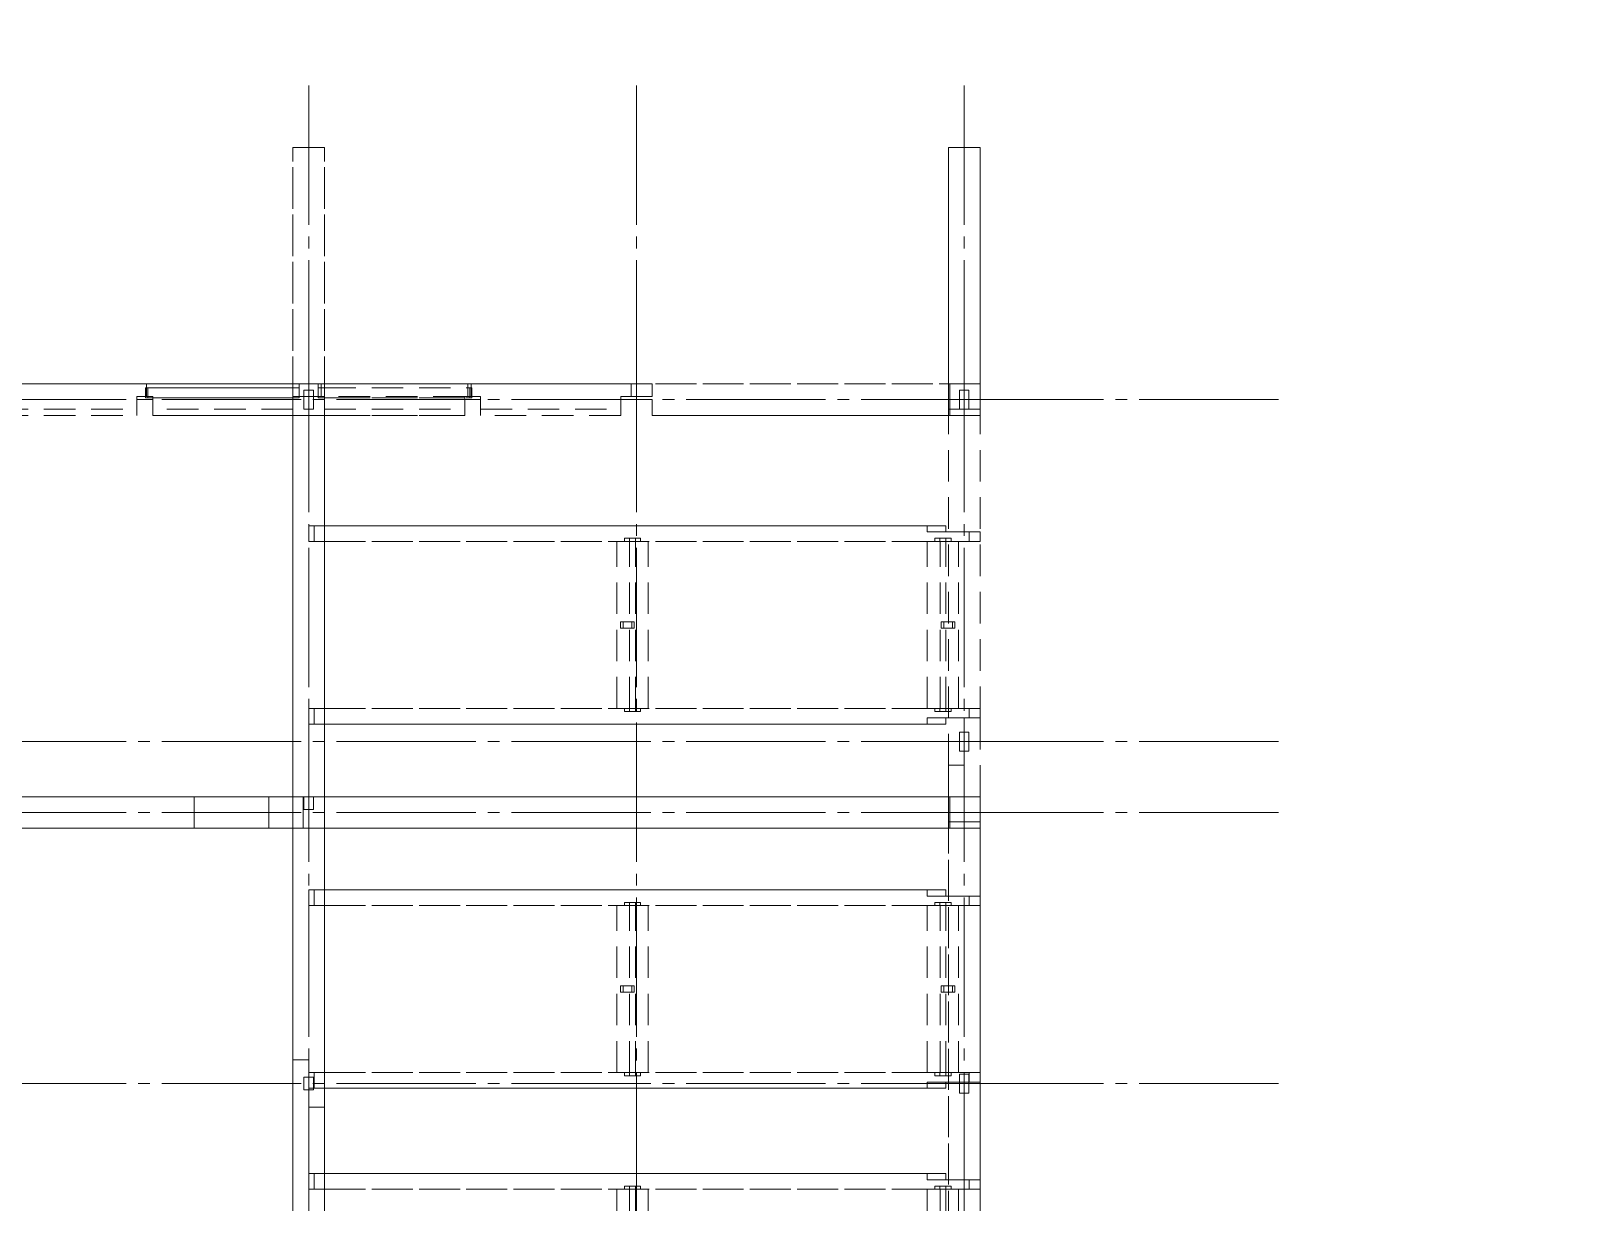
# Model space of a CAD drawing. Header units: millimetres. Extents: x 0 to 10500, y 0 to 297.
# Drawn here: x 4768 to 4963.8, y 148.4 to 297 of the extents above; entities that cross this region are included whole.
import ezdxf

# ---------------------------------------------------------------- set-up
doc = ezdxf.new("R2010")
doc.units = ezdxf.units.MM
doc.linetypes.add('K5LT_AXLED', pattern=[22.1875, 17.6875, -1.5, 1.5, -1.5])
doc.linetypes.add('K5LT_DASHED', pattern=[6, 4, -2])
doc.layers.add('Системный слой', color=7, linetype='Continuous')

# ---------------------------------------------------------------- blocks, each defined once
blk = doc.blocks.new('U304')
at = {"layer": 'Системный слой', "color": 30, "linetype": 'K5LT_AXLED', "lineweight": 18}
for p, q in [((4695.91, 163.4), (4886.51, 163.4)), ((4886.51, 163.4), (4926.51, 163.4))]:
    blk.add_line(p, q, dxfattribs=at)
blk = doc.blocks.new('U305')
at = {"layer": 'Системный слой', "color": 30, "linetype": 'K5LT_AXLED', "lineweight": 18}
for p, q in [((4695.91, 197.8), (4886.51, 197.8)), ((4886.51, 197.8), (4926.51, 197.8))]:
    blk.add_line(p, q, dxfattribs=at)
blk = doc.blocks.new('U306')
at = {"layer": 'Системный слой', "color": 30, "linetype": 'K5LT_AXLED', "lineweight": 18}
for p, q in [((4695.91, 206.8), (4886.51, 206.8)), ((4886.51, 206.8), (4926.51, 206.8))]:
    blk.add_line(p, q, dxfattribs=at)
blk = doc.blocks.new('U307')
at = {"layer": 'Системный слой', "color": 30, "linetype": 'K5LT_AXLED', "lineweight": 18}
for p, q in [((4695.91, 250.2), (4886.51, 250.2)), ((4886.51, 250.2), (4926.51, 250.2))]:
    blk.add_line(p, q, dxfattribs=at)
blk = doc.blocks.new('U311')
at = {"layer": 'Системный слой', "color": 30, "linetype": 'K5LT_AXLED', "lineweight": 18}
for p, q in [((4803.31, 250.2), (4803.31, 290.2)), ((4803.31, 58.4), (4803.31, 250.2))]:
    blk.add_line(p, q, dxfattribs=at)
blk = doc.blocks.new('U312')
at = {"layer": 'Системный слой', "color": 30, "linetype": 'K5LT_AXLED', "lineweight": 18}
for p, q in [((4844.91, 250.2), (4844.91, 290.2)), ((4844.91, 58.4), (4844.91, 250.2))]:
    blk.add_line(p, q, dxfattribs=at)
blk = doc.blocks.new('U313')
at = {"layer": 'Системный слой', "color": 30, "linetype": 'K5LT_AXLED', "lineweight": 18}
for p, q in [((4886.51, 250.2), (4886.51, 290.2)), ((4886.51, 58.4), (4886.51, 250.2))]:
    blk.add_line(p, q, dxfattribs=at)
blk = doc.blocks.new('U299')
at = {"layer": 'Системный слой'}
for name in ['U311', 'U312', 'U313', 'U307', 'U306', 'U305', 'U304']:
    blk.add_blockref(name, (0, 0), dxfattribs=at)
blk = doc.blocks.new('U330')
at = {"layer": 'Системный слой', "color": 7, "linetype": 'K5LT_DASHED', "lineweight": 18}
for p, q in [((4801.31, 251.68), (4801.31, 282.2)), ((4801.31, 166.4), (4801.31, 282.2)), ((4805.31, 282.2), (4801.31, 282.2)), ((4805.31, 251.68), (4805.31, 282.2)), ((4805.31, 160.4), (4805.31, 282.2)), ((4888.51, 282.2), (4884.51, 282.2)), ((4884.51, 282.2), (4884.51, 252.2)), ((4884.51, 203.8), (4884.51, 282.2)), ((4888.51, 282.2), (4888.51, 252.2)), ((4888.51, 209.8), (4888.51, 282.2)), ((4759.71, 252.2), (4804.91, 252.2)), ((4782.71, 252.2), (4762.4, 252.2)), ((4782.71, 250.6), (4781.51, 250.6)), ((4781.51, 250.6), (4781.51, 249)), ((4802.11, 252.2), (4782.71, 252.2)), ((4782.71, 250.6), (4782.71, 252.2)), ((4782.71, 251.68), (4802.11, 251.68)), ((4782.71, 251.68), (4782.71, 250.6)), ((4782.71, 250.6), (4783.51, 250.6)), ((4783.51, 250.6), (4783.51, 250.44)), ((4802.11, 251.68), (4801.31, 251.68)), ((4801.31, 251.68), (4801.31, 250.44)), ((4801.31, 250.44), (4801.31, 250.6)), ((4801.31, 250.6), (4802.11, 250.6)), ((4802.11, 252.2), (4802.11, 250.6)), ((4802.11, 252.2), (4804.51, 252.2)), ((4802.11, 251.68), (4802.11, 250.6)), ((4802.11, 251.68), (4802.11, 250.44)), ((4802.11, 250.6), (4804.91, 250.6)), ((4802.11, 250.6), (4804.51, 250.6)), ((4802.71, 251.4), (4803.91, 251.4)), ((4802.71, 251.4), (4802.71, 249)), ((4803.91, 251.4), (4803.91, 249)), ((4804.51, 252.2), (4804.51, 250.6)), ((4804.51, 252.2), (4823.91, 252.2)), ((4805.31, 251.68), (4804.51, 251.68)), ((4804.51, 251.68), (4804.51, 250.44)), ((4805.31, 250.6), (4804.51, 250.6)), ((4823.51, 252.2), (4804.91, 252.2)), ((4804.91, 250.6), (4804.91, 252.2)), ((4805.31, 250.6), (4804.91, 250.6)), ((4805.31, 251.68), (4805.31, 250.44)), ((4823.11, 250.6), (4805.31, 250.6)), ((4805.31, 249), (4805.31, 250.6)), ((4805.31, 250.6), (4805.31, 250.44)), ((4823.51, 250.6), (4823.11, 250.6)), ((4823.11, 249), (4823.11, 250.6)), ((4823.91, 250.6), (4823.11, 250.6)), ((4823.11, 250.6), (4823.11, 250.44)), ((4823.51, 252.2), (4823.51, 250.6)), ((4823.51, 252.2), (4846.91, 252.2)), ((4825.11, 250.6), (4823.51, 250.6)), ((4844.23, 252.2), (4823.91, 252.2)), ((4823.91, 252.2), (4823.91, 250.6)), ((4823.91, 250.6), (4825.11, 250.6)), ((4825.11, 250.6), (4825.11, 249)), ((4842.91, 249), (4842.91, 250.6)), ((4842.91, 250.6), (4844.23, 250.6)), ((4842.91, 250.6), (4846.91, 250.6)), ((4844.23, 252.2), (4846.91, 252.2)), ((4844.23, 252.2), (4844.23, 250.6)), ((4844.23, 250.6), (4846.91, 250.6)), ((4846.91, 250.6), (4846.91, 252.2)), ((4884.51, 252.2), (4888.51, 252.2)), ((4884.51, 249), (4884.51, 252.2)), ((4885.91, 249), (4885.91, 251.4)), ((4885.91, 251.4), (4887.11, 251.4)), ((4887.11, 249), (4887.11, 251.4)), ((4888.51, 249), (4888.51, 252.2)), ((4763.71, 249), (4781.51, 249)), ((4783.51, 250.44), (4801.31, 250.44)), ((4783.51, 250.44), (4783.51, 249)), ((4801.31, 249), (4783.51, 249)), ((4801.31, 249), (4801.31, 250.44)), ((4801.31, 250.44), (4802.11, 250.44)), ((4801.31, 250.44), (4801.31, 166.4)), ((4803.91, 249), (4802.71, 249)), ((4804.51, 250.44), (4805.31, 250.44)), ((4805.31, 249), (4805.31, 250.44)), ((4823.11, 250.44), (4805.31, 250.44)), ((4805.31, 250.44), (4805.31, 160.4)), ((4805.31, 249), (4823.11, 249)), ((4823.11, 249), (4823.11, 250.44)), ((4825.11, 249), (4842.91, 249)), ((4884.51, 203.8), (4884.51, 249)), ((4888.51, 249), (4884.51, 249)), ((4887.11, 249), (4885.91, 249)), ((4888.51, 209.8), (4888.51, 249)), ((4886.51, 203.8), (4886.51, 209.8)), ((4886.51, 209.8), (4888.51, 209.8)), ((4886.51, 209.8), (4886.51, 208)), ((4888.51, 209.8), (4886.51, 209.8)), ((4886.51, 209.8), (4886.51, 203.8)), ((4886.51, 208), (4886.51, 209.8)), ((4888.51, 199.8), (4888.51, 209.8)), ((4888.51, 209.8), (4888.51, 26.4)), ((4885.91, 208), (4886.51, 208)), ((4885.91, 208), (4885.91, 205.6)), ((4886.51, 208), (4886.51, 205.6)), ((4887.11, 208), (4886.51, 208)), ((4886.51, 205.6), (4886.51, 208)), ((4887.11, 205.6), (4887.11, 208)), ((4886.51, 205.6), (4885.91, 205.6)), ((4886.51, 205.6), (4886.51, 203.8)), ((4887.11, 205.6), (4886.51, 205.6)), ((4886.51, 203.8), (4886.51, 205.6)), ((4884.51, 203.8), (4886.51, 203.8)), ((4884.51, 199.8), (4884.51, 203.8)), ((4884.51, 203.8), (4886.51, 203.8)), ((4884.51, 203.8), (4884.51, 111.72)), ((4802.71, 199.8), (4803.91, 199.8)), ((4802.71, 199.8), (4802.71, 198.2)), ((4803.91, 199.8), (4803.91, 198.2)), ((4884.51, 196.6), (4884.51, 199.8)), ((4884.51, 199.8), (4888.51, 199.8)), ((4888.51, 196.6), (4888.51, 199.8)), ((4803.91, 198.2), (4802.71, 198.2)), ((4884.51, 196.6), (4888.51, 196.6)), ((4884.51, 196.6), (4884.51, 113.6)), ((4888.51, 113.6), (4888.51, 196.6)), ((4803.31, 166.4), (4801.31, 166.4)), ((4801.31, 58.16), (4801.31, 166.4)), ((4803.31, 166.4), (4801.31, 166.4)), ((4801.31, 166.4), (4801.31, 26.4)), ((4803.31, 166.4), (4803.31, 160.4)), ((4803.31, 166.4), (4803.31, 164.2)), ((4803.31, 160.4), (4803.31, 166.4)), ((4803.31, 166.4), (4803.31, 164.2)), ((4885.91, 164.6), (4887.11, 164.6)), ((4885.91, 164.6), (4885.91, 162.2)), ((4887.11, 162.2), (4887.11, 164.6)), ((4802.71, 162.6), (4802.71, 164.2)), ((4802.71, 164.2), (4803.31, 164.2)), ((4803.31, 162.6), (4802.71, 162.6)), ((4803.31, 162.6), (4803.31, 164.2)), ((4803.31, 164.2), (4803.91, 164.2)), ((4803.31, 162.6), (4803.31, 164.2)), ((4803.91, 162.6), (4803.31, 162.6)), ((4803.31, 160.4), (4803.31, 162.6)), ((4803.31, 160.4), (4803.31, 162.6)), ((4803.91, 162.6), (4803.91, 164.2)), ((4885.91, 162.2), (4887.11, 162.2)), ((4803.31, 160.4), (4805.31, 160.4)), ((4803.31, 160.4), (4805.31, 160.4)), ((4805.31, 58.16), (4805.31, 160.4)), ((4805.31, 160.4), (4805.31, 26.4))]:
    blk.add_line(p, q, dxfattribs=at)
blk = doc.blocks.new('U343')
at = {"layer": 'Системный слой', "color": 7, "linetype": 'K5LT_DASHED', "lineweight": 18}
for p, q in [((4803.31, 252.2), (4693.91, 252.2)), ((4722.21, 252.2), (4801.31, 252.2)), ((4782.87, 251.68), (4782.61, 251.68)), ((4801.31, 251.68), (4782.61, 251.68)), ((4782.61, 251.68), (4782.61, 250.44)), ((4801.31, 251.68), (4782.87, 251.68)), ((4782.87, 251.68), (4782.87, 250.44)), ((4801.31, 248.2), (4801.31, 252.2)), ((4801.31, 252.2), (4801.31, 251.68)), ((4801.31, 252.2), (4803.31, 252.2)), ((4801.31, 251.68), (4801.31, 250.44)), ((4803.31, 248.2), (4803.31, 252.2)), ((4803.31, 248.2), (4803.31, 252.2)), ((4805.31, 252.2), (4803.31, 252.2)), ((4888.51, 252.2), (4803.31, 252.2)), ((4805.31, 248.2), (4805.31, 252.2)), ((4805.31, 251.68), (4805.31, 252.2)), ((4805.31, 252.2), (4884.69, 252.2)), ((4805.31, 250.44), (4805.31, 251.68)), ((4805.31, 251.68), (4824, 251.68)), ((4805.31, 251.68), (4823.76, 251.68)), ((4823.76, 250.44), (4823.76, 251.68)), ((4823.76, 251.68), (4824, 251.68)), ((4824, 250.44), (4824, 251.68)), ((4884.69, 248.2), (4884.69, 252.2)), ((4888.51, 252.2), (4884.69, 252.2)), ((4888.51, 248.2), (4888.51, 252.2)), ((4781.51, 250.2), (4781.51, 248.2)), ((4781.51, 250.2), (4783.51, 250.2)), ((4782.87, 250.44), (4782.61, 250.44)), ((4801.31, 250.44), (4782.61, 250.44)), ((4782.87, 250.44), (4801.31, 250.44)), ((4783.51, 250.2), (4783.51, 248.2)), ((4801.31, 248.2), (4801.31, 250.44)), ((4805.31, 248.2), (4805.31, 250.44)), ((4805.31, 250.44), (4823.76, 250.44)), ((4805.31, 250.44), (4824, 250.44)), ((4823.11, 248.2), (4823.11, 250.2)), ((4825.11, 250.2), (4823.11, 250.2)), ((4823.76, 250.44), (4824, 250.44)), ((4825.11, 248.2), (4825.11, 250.2)), ((4842.91, 248.2), (4842.91, 250.2)), ((4846.91, 250.2), (4842.91, 250.2)), ((4846.91, 248.2), (4846.91, 250.2)), ((4763.71, 248.2), (4781.51, 248.2)), ((4783.51, 248.2), (4801.31, 248.2)), ((4803.31, 248.2), (4783.51, 248.2)), ((4801.31, 248.2), (4803.31, 248.2)), ((4823.11, 248.2), (4803.31, 248.2)), ((4803.31, 248.2), (4805.31, 248.2)), ((4805.31, 248.2), (4823.11, 248.2)), ((4842.91, 248.2), (4825.11, 248.2)), ((4884.69, 248.2), (4846.91, 248.2)), ((4888.51, 248.2), (4846.91, 248.2)), ((4884.69, 248.2), (4888.51, 248.2)), ((4803.31, 234.2), (4804.01, 234.2)), ((4803.31, 234.2), (4803.31, 232.2)), ((4884.17, 234.2), (4803.31, 234.2)), ((4804.01, 234.2), (4804.01, 232.2)), ((4804.01, 234.2), (4805.31, 234.2)), ((4805.31, 232.2), (4805.31, 234.2)), ((4805.31, 234.2), (4881.82, 234.2)), ((4881.82, 234.2), (4881.82, 233.4)), ((4881.82, 234.2), (4884.17, 234.2)), ((4881.82, 233.4), (4887.14, 233.4)), ((4881.82, 233.4), (4884.17, 233.4)), ((4884.17, 233.4), (4884.17, 234.2)), ((4884.17, 233.4), (4888.51, 233.4)), ((4887.14, 233.4), (4887.14, 232.2)), ((4887.14, 233.4), (4888.51, 233.4)), ((4888.51, 233.4), (4888.51, 232.2)), ((4804.01, 232.2), (4803.31, 232.2)), ((4888.51, 232.2), (4803.31, 232.2)), ((4804.01, 232.2), (4805.31, 232.2)), ((4805.31, 232.2), (4887.14, 232.2)), ((4842.42, 211), (4842.42, 232.2)), ((4844.77, 232.2), (4842.42, 232.2)), ((4842.42, 232.2), (4844.03, 232.2)), ((4844.02, 232.6), (4843.37, 232.6)), ((4843.37, 232.6), (4843.37, 232.2)), ((4843.37, 232.6), (4844.78, 232.6)), ((4844.78, 232.6), (4843.37, 232.6)), ((4843.37, 232.6), (4843.37, 232.2)), ((4843.37, 232.6), (4844.02, 232.6)), ((4844.02, 232.2), (4843.37, 232.2)), ((4843.37, 232.2), (4844.78, 232.2)), ((4843.37, 232.2), (4844.78, 232.2)), ((4843.37, 232.2), (4844.02, 232.2)), ((4844.02, 232.2), (4844.02, 232.6)), ((4844.02, 232.6), (4845.43, 232.6)), ((4844.02, 232.2), (4844.02, 232.6)), ((4844.02, 232.6), (4845.43, 232.6)), ((4844.02, 232.2), (4845.43, 232.2)), ((4844.02, 232.2), (4845.43, 232.2)), ((4844.03, 211), (4844.03, 232.2)), ((4844.03, 232.2), (4846.39, 232.2)), ((4844.77, 211), (4844.77, 232.2)), ((4844.77, 232.2), (4846.39, 232.2)), ((4844.78, 232.2), (4844.78, 232.6)), ((4844.78, 232.6), (4845.43, 232.6)), ((4844.78, 232.6), (4845.43, 232.6)), ((4844.78, 232.6), (4844.78, 232.2)), ((4844.78, 232.2), (4845.43, 232.2)), ((4844.78, 232.2), (4845.43, 232.2)), ((4845.43, 232.6), (4845.43, 232.2)), ((4845.43, 232.6), (4845.43, 232.2)), ((4846.39, 211), (4846.39, 232.2)), ((4881.82, 211), (4881.82, 232.2)), ((4884.17, 232.2), (4881.82, 232.2)), ((4881.82, 232.2), (4883.44, 232.2)), ((4883.43, 232.6), (4882.78, 232.6)), ((4882.78, 232.6), (4882.78, 232.2)), ((4882.78, 232.6), (4884.19, 232.6)), ((4884.19, 232.6), (4882.78, 232.6)), ((4882.78, 232.6), (4882.78, 232.2)), ((4882.78, 232.6), (4883.43, 232.6)), ((4883.43, 232.2), (4882.78, 232.2)), ((4882.78, 232.2), (4884.19, 232.2)), ((4882.78, 232.2), (4884.19, 232.2)), ((4882.78, 232.2), (4883.43, 232.2)), ((4883.43, 232.2), (4883.43, 232.6)), ((4883.43, 232.6), (4884.84, 232.6)), ((4883.43, 232.2), (4883.43, 232.6)), ((4883.43, 232.6), (4884.84, 232.6)), ((4883.43, 232.2), (4884.84, 232.2)), ((4883.43, 232.2), (4884.84, 232.2)), ((4883.44, 211), (4883.44, 232.2)), ((4883.44, 232.2), (4885.79, 232.2)), ((4884.17, 211), (4884.17, 232.2)), ((4884.17, 232.2), (4885.79, 232.2)), ((4884.19, 232.2), (4884.19, 232.6)), ((4884.19, 232.6), (4884.84, 232.6)), ((4884.19, 232.6), (4884.84, 232.6)), ((4884.19, 232.6), (4884.19, 232.2)), ((4884.19, 232.2), (4884.84, 232.2)), ((4884.19, 232.2), (4884.84, 232.2)), ((4884.84, 232.6), (4884.84, 232.2)), ((4884.84, 232.6), (4884.84, 232.2)), ((4885.79, 211), (4885.79, 232.2)), ((4887.14, 232.2), (4888.51, 232.2)), ((4844.3, 222), (4842.89, 222)), ((4842.89, 221.2), (4842.89, 222)), ((4842.89, 222), (4843.21, 222)), ((4844.3, 221.2), (4842.89, 221.2)), ((4842.89, 221.2), (4843.21, 221.2)), ((4844.62, 222), (4843.21, 222)), ((4843.21, 221.2), (4843.21, 222)), ((4844.62, 221.2), (4843.21, 221.2)), ((4844.3, 222), (4844.62, 222)), ((4844.3, 222), (4844.3, 221.2)), ((4844.3, 221.2), (4844.62, 221.2)), ((4844.62, 222), (4844.62, 221.2)), ((4885, 222), (4883.59, 222)), ((4883.91, 222), (4883.59, 222)), ((4883.59, 222), (4883.59, 221.2)), ((4885, 221.2), (4883.59, 221.2)), ((4883.91, 221.2), (4883.59, 221.2)), ((4885.32, 222), (4883.91, 222)), ((4883.91, 222), (4883.91, 221.2)), ((4885.32, 221.2), (4883.91, 221.2)), ((4885, 221.2), (4885, 222)), ((4885.32, 222), (4885, 222)), ((4885.32, 221.2), (4885, 221.2)), ((4885.32, 221.2), (4885.32, 222)), ((4803.31, 211), (4804.01, 211)), ((4803.31, 211), (4803.31, 209)), ((4888.51, 211), (4803.31, 211)), ((4804.01, 211), (4804.01, 209)), ((4804.01, 211), (4805.31, 211)), ((4805.31, 209), (4805.31, 211)), ((4805.31, 211), (4887.14, 211)), ((4844.77, 211), (4842.42, 211)), ((4842.42, 211), (4844.03, 211)), ((4844.78, 211), (4843.37, 211)), ((4843.37, 211), (4843.37, 210.6)), ((4843.37, 211), (4844.02, 211)), ((4843.37, 210.6), (4843.37, 211)), ((4844.78, 211), (4843.37, 211)), ((4843.37, 211), (4844.02, 211)), ((4844.78, 210.6), (4843.37, 210.6)), ((4843.37, 210.6), (4844.02, 210.6)), ((4843.37, 210.6), (4844.78, 210.6)), ((4843.37, 210.6), (4844.02, 210.6)), ((4845.43, 211), (4844.02, 211)), ((4844.02, 210.6), (4844.02, 211)), ((4845.43, 211), (4844.02, 211)), ((4844.02, 210.6), (4844.02, 211)), ((4845.43, 210.6), (4844.02, 210.6)), ((4845.43, 210.6), (4844.02, 210.6)), ((4844.03, 211), (4846.39, 211)), ((4844.77, 211), (4846.39, 211)), ((4845.43, 211), (4844.78, 211)), ((4844.78, 210.6), (4844.78, 211)), ((4844.78, 210.6), (4844.78, 211)), ((4844.78, 211), (4845.43, 211)), ((4845.43, 210.6), (4844.78, 210.6)), ((4844.78, 210.6), (4845.43, 210.6)), ((4845.43, 211), (4845.43, 210.6)), ((4845.43, 211), (4845.43, 210.6)), ((4884.17, 211), (4881.82, 211)), ((4881.82, 211), (4883.44, 211)), ((4887.14, 209.8), (4881.82, 209.8)), ((4881.82, 209.8), (4881.82, 209)), ((4881.82, 209.8), (4884.17, 209.8)), ((4884.19, 211), (4882.78, 211)), ((4882.78, 211), (4882.78, 210.6)), ((4882.78, 211), (4883.43, 211)), ((4882.78, 210.6), (4882.78, 211)), ((4884.19, 211), (4882.78, 211)), ((4882.78, 211), (4883.43, 211)), ((4884.19, 210.6), (4882.78, 210.6)), ((4882.78, 210.6), (4883.43, 210.6)), ((4882.78, 210.6), (4884.19, 210.6)), ((4882.78, 210.6), (4883.43, 210.6)), ((4884.84, 211), (4883.43, 211)), ((4883.43, 210.6), (4883.43, 211)), ((4884.84, 211), (4883.43, 211)), ((4883.43, 210.6), (4883.43, 211)), ((4884.84, 210.6), (4883.43, 210.6)), ((4884.84, 210.6), (4883.43, 210.6)), ((4883.44, 211), (4885.79, 211)), ((4884.17, 211), (4885.79, 211)), ((4884.17, 209.8), (4884.17, 209)), ((4884.17, 209.8), (4888.51, 209.8)), ((4884.84, 211), (4884.19, 211)), ((4884.19, 210.6), (4884.19, 211)), ((4884.19, 210.6), (4884.19, 211)), ((4884.19, 211), (4884.84, 211)), ((4884.84, 210.6), (4884.19, 210.6)), ((4884.19, 210.6), (4884.84, 210.6)), ((4884.84, 211), (4884.84, 210.6)), ((4884.84, 211), (4884.84, 210.6)), ((4887.14, 211), (4887.14, 209.8)), ((4887.14, 211), (4888.51, 211)), ((4887.14, 209.8), (4888.51, 209.8)), ((4888.51, 209.8), (4888.51, 211)), ((4804.01, 209), (4803.31, 209)), ((4884.17, 209), (4803.31, 209)), ((4804.01, 209), (4805.31, 209)), ((4805.31, 209), (4881.82, 209)), ((4881.82, 209), (4884.17, 209)), ((4693.91, 199.8), (4803.31, 199.8)), ((4693.91, 199.8), (4798.24, 199.8)), ((4697.8, 199.8), (4788.78, 199.8)), ((4697.91, 199.8), (4801.31, 199.8)), ((4798.24, 199.8), (4788.78, 199.8)), ((4788.78, 199.8), (4788.78, 195.8)), ((4798.24, 199.8), (4798.24, 195.8)), ((4801.31, 199.8), (4801.31, 195.8)), ((4802.62, 199.8), (4801.31, 199.8)), ((4802.62, 195.8), (4802.62, 199.8)), ((4802.62, 199.8), (4803.31, 199.8)), ((4803.31, 195.8), (4803.31, 199.8)), ((4805.31, 199.8), (4803.31, 199.8)), ((4803.31, 199.8), (4803.31, 195.8)), ((4803.31, 199.8), (4888.51, 199.8)), ((4805.31, 199.8), (4805.31, 195.8)), ((4805.31, 199.8), (4884.69, 199.8)), ((4884.69, 195.8), (4884.69, 199.8)), ((4884.69, 199.8), (4888.51, 199.8)), ((4888.51, 195.8), (4888.51, 199.8)), ((4693.91, 195.8), (4798.24, 195.8)), ((4697.8, 195.8), (4788.78, 195.8)), ((4801.31, 195.8), (4722.11, 195.8)), ((4722.11, 195.8), (4803.31, 195.8)), ((4788.78, 195.8), (4798.24, 195.8)), ((4802.62, 195.8), (4801.31, 195.8)), ((4803.31, 195.8), (4802.62, 195.8)), ((4805.31, 195.8), (4803.31, 195.8)), ((4803.31, 195.8), (4888.51, 195.8)), ((4805.31, 195.8), (4884.69, 195.8)), ((4884.69, 195.8), (4888.51, 195.8)), ((4803.31, 188), (4804.01, 188)), ((4803.31, 188), (4803.31, 186)), ((4884.17, 188), (4803.31, 188)), ((4804.01, 188), (4804.01, 186)), ((4804.01, 188), (4805.31, 188)), ((4805.31, 186), (4805.31, 188)), ((4805.31, 188), (4881.82, 188)), ((4881.82, 188), (4881.82, 187.2)), ((4881.82, 188), (4884.17, 188)), ((4884.17, 187.2), (4884.17, 188)), ((4804.01, 186), (4803.31, 186)), ((4888.51, 186), (4803.31, 186)), ((4804.01, 186), (4805.31, 186)), ((4805.31, 186), (4887.14, 186)), ((4842.42, 164.8), (4842.42, 186)), ((4844.77, 186), (4842.42, 186)), ((4842.42, 186), (4844.03, 186)), ((4844.02, 186.4), (4843.37, 186.4)), ((4843.37, 186.4), (4843.37, 186)), ((4843.37, 186.4), (4844.78, 186.4)), ((4844.78, 186.4), (4843.37, 186.4)), ((4843.37, 186.4), (4843.37, 186)), ((4843.37, 186.4), (4844.02, 186.4)), ((4844.02, 186), (4843.37, 186)), ((4843.37, 186), (4844.78, 186)), ((4843.37, 186), (4844.78, 186)), ((4843.37, 186), (4844.02, 186)), ((4844.02, 186), (4844.02, 186.4)), ((4844.02, 186.4), (4845.43, 186.4)), ((4844.02, 186), (4844.02, 186.4)), ((4844.02, 186.4), (4845.43, 186.4)), ((4844.02, 186), (4845.43, 186)), ((4844.02, 186), (4845.43, 186)), ((4844.03, 164.8), (4844.03, 186)), ((4844.03, 186), (4846.39, 186)), ((4844.77, 164.8), (4844.77, 186)), ((4844.77, 186), (4846.39, 186)), ((4844.78, 186), (4844.78, 186.4)), ((4844.78, 186.4), (4845.43, 186.4)), ((4844.78, 186.4), (4845.43, 186.4)), ((4844.78, 186.4), (4844.78, 186)), ((4844.78, 186), (4845.43, 186)), ((4844.78, 186), (4845.43, 186)), ((4845.43, 186.4), (4845.43, 186)), ((4845.43, 186.4), (4845.43, 186)), ((4846.39, 164.8), (4846.39, 186)), ((4881.82, 187.2), (4887.14, 187.2)), ((4881.82, 187.2), (4884.17, 187.2)), ((4881.82, 164.8), (4881.82, 186)), ((4884.17, 186), (4881.82, 186)), ((4881.82, 186), (4883.44, 186)), ((4883.43, 186.4), (4882.78, 186.4)), ((4882.78, 186.4), (4882.78, 186)), ((4882.78, 186.4), (4884.19, 186.4)), ((4884.19, 186.4), (4882.78, 186.4)), ((4882.78, 186.4), (4882.78, 186)), ((4882.78, 186.4), (4883.43, 186.4)), ((4883.43, 186), (4882.78, 186)), ((4882.78, 186), (4884.19, 186)), ((4882.78, 186), (4884.19, 186)), ((4882.78, 186), (4883.43, 186)), ((4883.43, 186), (4883.43, 186.4)), ((4883.43, 186.4), (4884.84, 186.4)), ((4883.43, 186), (4883.43, 186.4)), ((4883.43, 186.4), (4884.84, 186.4)), ((4883.43, 186), (4884.84, 186)), ((4883.43, 186), (4884.84, 186)), ((4883.44, 164.8), (4883.44, 186)), ((4883.44, 186), (4885.79, 186)), ((4884.17, 187.2), (4888.51, 187.2)), ((4884.17, 164.8), (4884.17, 186)), ((4884.17, 186), (4885.79, 186)), ((4884.19, 186), (4884.19, 186.4)), ((4884.19, 186.4), (4884.84, 186.4)), ((4884.19, 186.4), (4884.84, 186.4)), ((4884.19, 186.4), (4884.19, 186)), ((4884.19, 186), (4884.84, 186)), ((4884.19, 186), (4884.84, 186)), ((4884.84, 186.4), (4884.84, 186)), ((4884.84, 186.4), (4884.84, 186)), ((4885.79, 164.8), (4885.79, 186)), ((4887.14, 187.2), (4887.14, 186)), ((4887.14, 187.2), (4888.51, 187.2)), ((4887.14, 186), (4888.51, 186)), ((4888.51, 187.2), (4888.51, 186)), ((4844.3, 175.8), (4842.89, 175.8)), ((4842.89, 175), (4842.89, 175.8)), ((4842.89, 175.8), (4843.21, 175.8)), ((4844.3, 175), (4842.89, 175)), ((4842.89, 175), (4843.21, 175)), ((4844.62, 175.8), (4843.21, 175.8)), ((4843.21, 175), (4843.21, 175.8)), ((4844.62, 175), (4843.21, 175)), ((4844.3, 175.8), (4844.62, 175.8)), ((4844.3, 175.8), (4844.3, 175)), ((4844.3, 175), (4844.62, 175)), ((4844.62, 175.8), (4844.62, 175)), ((4885, 175.8), (4883.59, 175.8)), ((4883.91, 175.8), (4883.59, 175.8)), ((4883.59, 175.8), (4883.59, 175)), ((4885, 175), (4883.59, 175)), ((4883.91, 175), (4883.59, 175)), ((4885.32, 175.8), (4883.91, 175.8)), ((4883.91, 175.8), (4883.91, 175)), ((4885.32, 175), (4883.91, 175)), ((4885, 175), (4885, 175.8)), ((4885.32, 175.8), (4885, 175.8)), ((4885.32, 175), (4885, 175)), ((4885.32, 175), (4885.32, 175.8)), ((4803.31, 164.8), (4804.01, 164.8)), ((4803.31, 164.8), (4803.31, 162.8)), ((4888.51, 164.8), (4803.31, 164.8)), ((4804.01, 164.8), (4804.01, 162.8)), ((4804.01, 164.8), (4805.31, 164.8)), ((4805.31, 162.8), (4805.31, 164.8)), ((4805.31, 164.8), (4887.14, 164.8)), ((4844.77, 164.8), (4842.42, 164.8)), ((4842.42, 164.8), (4844.03, 164.8)), ((4844.78, 164.8), (4843.37, 164.8)), ((4843.37, 164.8), (4843.37, 164.4)), ((4843.37, 164.8), (4844.02, 164.8)), ((4843.37, 164.4), (4843.37, 164.8)), ((4844.78, 164.8), (4843.37, 164.8)), ((4843.37, 164.8), (4844.02, 164.8)), ((4845.43, 164.8), (4844.02, 164.8)), ((4844.02, 164.4), (4844.02, 164.8)), ((4845.43, 164.8), (4844.02, 164.8)), ((4844.02, 164.4), (4844.02, 164.8)), ((4844.03, 164.8), (4846.39, 164.8)), ((4844.77, 164.8), (4846.39, 164.8)), ((4845.43, 164.8), (4844.78, 164.8)), ((4844.78, 164.4), (4844.78, 164.8)), ((4844.78, 164.4), (4844.78, 164.8)), ((4844.78, 164.8), (4845.43, 164.8)), ((4845.43, 164.8), (4845.43, 164.4)), ((4845.43, 164.8), (4845.43, 164.4)), ((4884.17, 164.8), (4881.82, 164.8)), ((4881.82, 164.8), (4883.44, 164.8)), ((4884.19, 164.8), (4882.78, 164.8)), ((4882.78, 164.8), (4882.78, 164.4)), ((4882.78, 164.8), (4883.43, 164.8)), ((4882.78, 164.4), (4882.78, 164.8)), ((4884.19, 164.8), (4882.78, 164.8)), ((4882.78, 164.8), (4883.43, 164.8)), ((4884.84, 164.8), (4883.43, 164.8)), ((4883.43, 164.4), (4883.43, 164.8)), ((4884.84, 164.8), (4883.43, 164.8)), ((4883.43, 164.4), (4883.43, 164.8)), ((4883.44, 164.8), (4885.79, 164.8)), ((4884.17, 164.8), (4885.79, 164.8)), ((4884.84, 164.8), (4884.19, 164.8)), ((4884.19, 164.4), (4884.19, 164.8)), ((4884.19, 164.4), (4884.19, 164.8)), ((4884.19, 164.8), (4884.84, 164.8)), ((4884.84, 164.8), (4884.84, 164.4)), ((4884.84, 164.8), (4884.84, 164.4)), ((4887.14, 164.8), (4887.14, 163.6)), ((4887.14, 164.8), (4888.51, 164.8)), ((4888.51, 163.6), (4888.51, 164.8)), ((4804.01, 162.8), (4803.31, 162.8)), ((4884.17, 162.8), (4803.31, 162.8)), ((4804.01, 162.8), (4805.31, 162.8)), ((4805.31, 162.8), (4881.82, 162.8)), ((4844.78, 164.4), (4843.37, 164.4)), ((4843.37, 164.4), (4844.02, 164.4)), ((4843.37, 164.4), (4844.78, 164.4)), ((4843.37, 164.4), (4844.02, 164.4)), ((4845.43, 164.4), (4844.02, 164.4)), ((4845.43, 164.4), (4844.02, 164.4)), ((4845.43, 164.4), (4844.78, 164.4)), ((4844.78, 164.4), (4845.43, 164.4)), ((4887.14, 163.6), (4881.82, 163.6)), ((4881.82, 163.6), (4881.82, 162.8)), ((4881.82, 163.6), (4884.17, 163.6)), ((4881.82, 162.8), (4884.17, 162.8)), ((4884.19, 164.4), (4882.78, 164.4)), ((4882.78, 164.4), (4883.43, 164.4)), ((4882.78, 164.4), (4884.19, 164.4)), ((4882.78, 164.4), (4883.43, 164.4)), ((4884.84, 164.4), (4883.43, 164.4)), ((4884.84, 164.4), (4883.43, 164.4)), ((4884.17, 163.6), (4884.17, 162.8)), ((4884.17, 163.6), (4888.51, 163.6)), ((4884.84, 164.4), (4884.19, 164.4)), ((4884.19, 164.4), (4884.84, 164.4)), ((4887.14, 163.6), (4888.51, 163.6)), ((4803.31, 152), (4804.01, 152)), ((4803.31, 152), (4803.31, 150)), ((4884.17, 152), (4803.31, 152)), ((4804.01, 152), (4804.01, 150)), ((4804.01, 152), (4805.31, 152)), ((4805.31, 150), (4805.31, 152)), ((4805.31, 152), (4881.82, 152)), ((4881.82, 152), (4881.82, 151.2)), ((4881.82, 152), (4884.17, 152)), ((4881.82, 151.2), (4887.14, 151.2)), ((4881.82, 151.2), (4884.17, 151.2)), ((4884.17, 151.2), (4884.17, 152)), ((4884.17, 151.2), (4888.51, 151.2)), ((4887.14, 151.2), (4887.14, 150)), ((4887.14, 151.2), (4888.51, 151.2)), ((4888.51, 151.2), (4888.51, 150)), ((4804.01, 150), (4803.31, 150)), ((4888.51, 150), (4803.31, 150)), ((4804.01, 150), (4805.31, 150)), ((4805.31, 150), (4887.14, 150)), ((4842.42, 128.8), (4842.42, 150)), ((4844.77, 150), (4842.42, 150)), ((4842.42, 150), (4844.03, 150)), ((4844.02, 150.4), (4843.37, 150.4)), ((4843.37, 150.4), (4843.37, 150)), ((4843.37, 150.4), (4844.78, 150.4)), ((4844.78, 150.4), (4843.37, 150.4)), ((4843.37, 150.4), (4843.37, 150)), ((4843.37, 150.4), (4844.02, 150.4)), ((4844.02, 150), (4843.37, 150)), ((4843.37, 150), (4844.78, 150)), ((4843.37, 150), (4844.78, 150)), ((4843.37, 150), (4844.02, 150)), ((4844.02, 150), (4844.02, 150.4)), ((4844.02, 150.4), (4845.43, 150.4)), ((4844.02, 150), (4844.02, 150.4)), ((4844.02, 150.4), (4845.43, 150.4)), ((4844.02, 150), (4845.43, 150)), ((4844.02, 150), (4845.43, 150)), ((4844.03, 128.8), (4844.03, 150)), ((4844.03, 150), (4846.39, 150)), ((4844.77, 128.8), (4844.77, 150)), ((4844.77, 150), (4846.39, 150)), ((4844.78, 150), (4844.78, 150.4)), ((4844.78, 150.4), (4845.43, 150.4)), ((4844.78, 150.4), (4845.43, 150.4)), ((4844.78, 150.4), (4844.78, 150)), ((4844.78, 150), (4845.43, 150)), ((4844.78, 150), (4845.43, 150)), ((4845.43, 150.4), (4845.43, 150)), ((4845.43, 150.4), (4845.43, 150)), ((4846.39, 128.8), (4846.39, 150)), ((4881.82, 128.8), (4881.82, 150)), ((4884.17, 150), (4881.82, 150)), ((4881.82, 150), (4883.44, 150)), ((4883.43, 150.4), (4882.78, 150.4)), ((4882.78, 150.4), (4882.78, 150)), ((4882.78, 150.4), (4884.19, 150.4)), ((4884.19, 150.4), (4882.78, 150.4)), ((4882.78, 150.4), (4882.78, 150)), ((4882.78, 150.4), (4883.43, 150.4)), ((4883.43, 150), (4882.78, 150)), ((4882.78, 150), (4884.19, 150)), ((4882.78, 150), (4884.19, 150)), ((4882.78, 150), (4883.43, 150)), ((4883.43, 150), (4883.43, 150.4)), ((4883.43, 150.4), (4884.84, 150.4)), ((4883.43, 150), (4883.43, 150.4)), ((4883.43, 150.4), (4884.84, 150.4)), ((4883.43, 150), (4884.84, 150)), ((4883.43, 150), (4884.84, 150)), ((4883.44, 128.8), (4883.44, 150)), ((4883.44, 150), (4885.79, 150)), ((4884.17, 128.8), (4884.17, 150)), ((4884.17, 150), (4885.79, 150)), ((4884.19, 150), (4884.19, 150.4)), ((4884.19, 150.4), (4884.84, 150.4)), ((4884.19, 150.4), (4884.84, 150.4)), ((4884.19, 150.4), (4884.19, 150)), ((4884.19, 150), (4884.84, 150)), ((4884.19, 150), (4884.84, 150)), ((4884.84, 150.4), (4884.84, 150)), ((4884.84, 150.4), (4884.84, 150)), ((4885.79, 128.8), (4885.79, 150)), ((4887.14, 150), (4888.51, 150))]:
    blk.add_line(p, q, dxfattribs=at)

msp = doc.modelspace()

# ---------------------------------------------------------------- block references
at = {"layer": 'Системный слой'}
for name in ['U299', 'U330', 'U343']:
    msp.add_blockref(name, (0, 0), dxfattribs=at)

doc.saveas('drawing.dxf')
